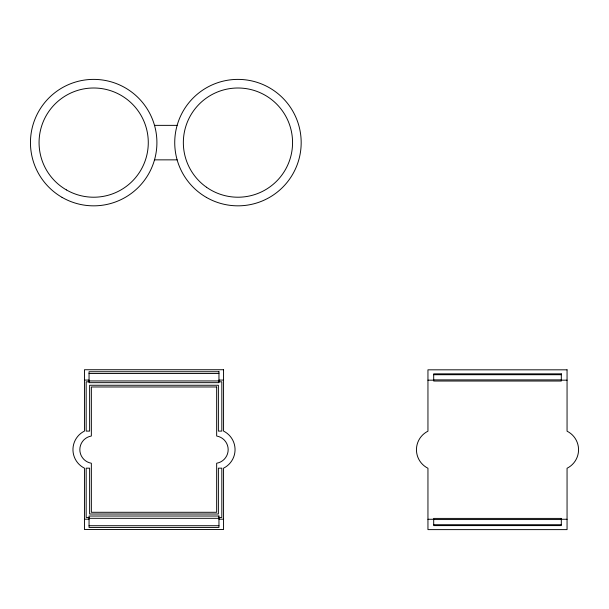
<?xml version="1.0" encoding="UTF-8"?>
<svg xmlns="http://www.w3.org/2000/svg" width="609" height="609" viewBox="0 0 609 609"><rect width="100%" height="100%" fill="white"/><g stroke="black" fill="none" stroke-linecap="round" stroke-linejoin="round"><path stroke-width="0.91" d="M154.511 125.363L177.12 125.363M154.511 159.855L177.12 159.855M89.051 373.469L218.958 373.469M433.699 374.71L561.308 374.71M433.699 379.879L561.308 379.879M84.453 380.077L89.051 380.077M218.958 380.077L223.556 380.077M427.952 380.168L433.699 380.168M561.308 380.168L567.055 380.168M89.051 380.945L218.958 380.945M89.051 381.805L86.174 381.805L86.174 431.096L89.622 431.096L89.622 385.253L218.38 385.253L218.38 431.096L221.828 431.096L221.828 381.805L218.958 381.805M89.051 517.46L86.174 517.46L86.174 468.169L89.622 468.169L89.622 514.011L218.38 514.011L218.38 468.169L221.828 468.169L221.828 517.46L218.958 517.46M89.051 518.32L218.958 518.32M84.453 519.18L89.051 519.18M218.958 519.18L223.556 519.18M427.952 519.271L433.699 519.271M561.308 519.271L567.055 519.271M433.699 519.561L561.308 519.561M433.699 524.73L561.308 524.73M89.051 525.719L218.958 525.719M223.556 369.732L84.453 369.732L84.453 431.096A20.691 20.691 0 0 0 84.453 468.169L84.453 529.525L223.556 529.525L223.556 468.169A20.691 20.691 0 0 0 223.556 431.096L223.556 369.732M567.055 369.823L427.952 369.823L427.952 431.187A20.691 20.691 0 0 0 427.952 468.26L427.952 529.617L567.055 529.617L567.055 468.26A20.691 20.691 0 0 0 567.055 431.187L567.055 369.823M218.958 371.741L89.051 371.741L89.051 382.665L218.958 382.665L218.958 371.741M561.308 373.85L433.699 373.85L433.699 381.028L561.308 381.028L561.308 373.85M216.659 386.974L91.35 386.974L91.35 436.029A13.794 13.794 0 0 0 91.35 463.236L91.35 512.283L216.659 512.283L216.659 463.236A13.794 13.794 0 0 0 216.659 436.029L216.659 386.974M218.958 516.021L89.051 516.021L89.051 527.44L218.958 527.44L218.958 516.021M561.308 518.411L433.699 518.411L433.699 525.597L561.308 525.597L561.308 518.411M206.512 187.252A54.604 54.604 0 0 0 292.343 147.515A54.604 54.604 0 0 0 215.015 93.055A54.604 54.604 0 0 0 206.512 187.252M206.344 197.369A63.229 63.229 0 0 0 301.181 142.613A63.229 63.229 0 0 0 206.344 87.856A63.229 63.229 0 0 0 206.344 197.369M66.373 189.901A54.604 54.604 0 0 0 148.284 142.613A54.604 54.604 0 0 0 66.373 95.316A54.604 54.604 0 0 0 66.373 189.901M62.065 197.369A63.229 63.229 0 0 0 156.909 142.613A63.229 63.229 0 0 0 62.065 87.856A63.229 63.229 0 0 0 62.065 197.369"/></g></svg>
